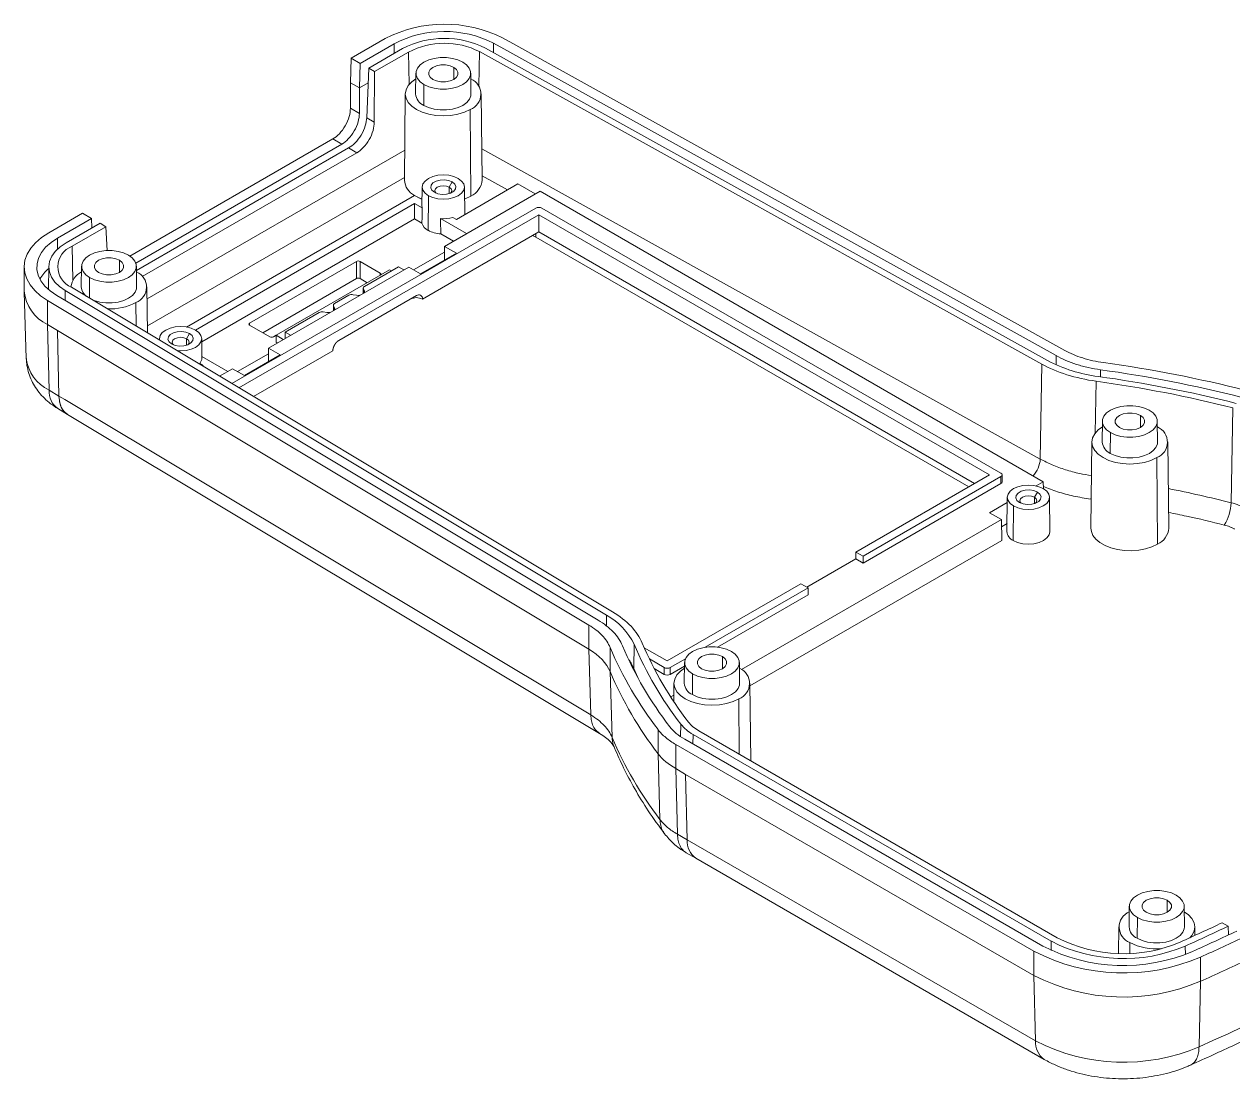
# Model space of a CAD drawing. Header units: millimetres. Extents: x 8 to 428, y 0 to 297.
# Drawn here: x 270.3 to 341.9, y 83.4 to 145.9 of the extents above; entities that cross this region are included whole.
import ezdxf

# ---------------------------------------------------------------- set-up
doc = ezdxf.new("R2010")
doc.units = ezdxf.units.MM

msp = doc.modelspace()

# ---------------------------------------------------------------- linework, layer by layer
at = {"color": 7, "linetype": 'Continuous', "lineweight": 15}
for p, q in [((289.6912, 143.8977), (291.7025, 145.0587)), ((290.2216, 143.5915), (292.2328, 144.7526)), ((298.1213, 144.7849), (298.728, 144.4478)), ((298.6414, 145.0969), (299.2481, 144.7597)), ((299.2481, 144.7597), (331.9438, 126.5905)), ((289.648, 142.4438), (289.6912, 143.8977)), ((289.6912, 143.8977), (290.2216, 143.5915)), ((290.7195, 143.3041), (292.7307, 144.4651)), ((291.0735, 143.0997), (293.0848, 144.2607)), ((297.2857, 144.2838), (330.5794, 125.7823)), ((297.6329, 144.4921), (330.9263, 125.9907)), ((298.728, 144.4478), (331.4236, 126.2786)), ((290.1783, 142.1376), (290.2216, 143.5915)), ((290.6055, 140.368), (290.7195, 143.3041)), ((290.7195, 143.3041), (291.0735, 143.0997)), ((289.6369, 140.9271), (289.648, 142.4438)), ((289.648, 142.4438), (290.1783, 142.1376)), ((291.0516, 140.1104), (291.0735, 143.0997)), ((293.5139, 143.0037), (293.5008, 141.7789)), ((296.777, 141.7789), (296.7639, 143.0037)), ((290.1672, 140.621), (290.1783, 142.1376)), ((290.1783, 142.1376), (290.6856, 142.4304)), ((292.8889, 141.7811), (292.8344, 136.6779)), ((293.9899, 142.3346), (293.9806, 141.1044)), ((297.4434, 136.6779), (297.3889, 141.7811)), ((289.6369, 140.9271), (290.1672, 140.621)), ((290.6055, 140.368), (291.0516, 140.1104)), ((296.7299, 140.8546), (296.7685, 135.729)), ((276.5783, 132.1756), (288.6037, 139.1176)), ((288.6037, 139.1176), (289.134, 138.8115)), ((276.9286, 131.7654), (289.134, 138.8115)), ((276.9675, 131.3253), (289.5347, 138.5802)), ((277.3138, 130.9668), (290.0184, 138.301)), ((289.5347, 138.5802), (290.0184, 138.301)), ((293.8889, 136.2663), (293.8767, 135.1232)), ((300.8665, 136.0168), (295.2096, 132.7511)), ((295.4925, 136.2618), (295.6692, 136.568)), ((299.5608, 136.4468), (295.9167, 134.3431)), ((296.4064, 134.6258), (296.3889, 136.2663)), ((300.586, 135.8549), (299.5608, 136.4468)), ((330.671, 118.811), (300.8665, 136.0168)), ((279.9339, 127.9739), (293.4418, 135.7718)), ((280.4666, 127.7915), (293.4418, 135.282)), ((293.4418, 135.7718), (293.8809, 135.5183)), ((293.4418, 135.282), (293.8872, 135.0249)), ((293.4418, 135.282), (293.4418, 134.3838)), ((293.8813, 135.5549), (293.6169, 135.6707)), ((294.255, 135.7516), (294.2396, 133.7013)), ((273.7813, 134.7131), (271.7701, 133.552)), ((273.7813, 134.7131), (274.3117, 134.4069)), ((300.619, 135.0167), (282.6208, 124.6266)), ((283.037, 124.377), (300.7958, 134.629)), ((300.7958, 134.629), (327.489, 119.2193)), ((300.7958, 133.6083), (300.7958, 134.629)), ((328.1608, 119.3213), (300.9725, 135.0167)), ((274.3117, 134.4069), (272.3004, 133.2458)), ((272.7983, 132.9584), (274.8096, 134.1195)), ((273.1524, 132.754), (275.1636, 133.9151)), ((274.329, 133.8421), (274.3117, 134.4069)), ((275.1636, 133.9151), (274.8096, 134.1195)), ((275.1636, 133.9151), (275.2386, 132.5045)), ((293.4418, 134.3838), (280.8345, 127.1057)), ((293.8761, 134.1331), (293.4418, 134.3838)), ((294.9764, 134.3961), (296.5177, 133.5063)), ((295.7026, 134.4667), (295.9167, 134.3431)), ((300.7958, 133.6083), (293.9015, 129.6283)), ((295.7398, 133.0572), (294.9875, 133.4915)), ((300.4271, 133.3955), (300.619, 133.3019)), ((300.619, 133.3019), (326.2512, 118.5047)), ((326.605, 118.7089), (300.7958, 133.6083)), ((295.2096, 132.4155), (293.379, 131.3587)), ((295.2096, 132.7511), (295.9167, 132.3429)), ((295.2096, 132.7511), (295.2096, 131.9347)), ((283.6661, 128.2097), (289.9947, 131.8631)), ((289.9947, 131.8631), (289.9947, 130.8424)), ((290.2068, 131.8631), (291.4089, 131.1692)), ((290.2068, 130.8424), (290.2068, 131.8631)), ((295.9167, 132.3429), (293.7954, 131.1183)), ((270.319, 131.5297), (270.319, 130.1007)), ((271.7733, 131.5446), (271.7561, 130.2001)), ((273.7149, 131.574), (273.7019, 130.3492)), ((276.978, 130.3492), (276.9649, 131.574)), ((293.0883, 131.5265), (284.7798, 126.7301)), ((291.9569, 131.3631), (285.2394, 127.4852)), ((290.4717, 130.3833), (292.4873, 131.5469)), ((292.0629, 131.3019), (291.9569, 131.3631)), ((292.4873, 131.5469), (292.8054, 131.3632)), ((293.7954, 131.1183), (293.0883, 131.5265)), ((273.09, 130.3514), (273.0899, 130.3425)), ((305.1614, 111.1088), (273.1124, 130.3289)), ((277.619, 127.6262), (277.5899, 130.3514)), ((284.4441, 127.6381), (289.9947, 130.8424)), ((290.2068, 130.8424), (290.6309, 130.5976)), ((290.3984, 130.2813), (290.3984, 129.9737)), ((270.3199, 130.0478), (270.446, 126.1171)), ((272.2443, 129.8465), (272.8284, 129.4963)), ((304.8005, 110.9086), (272.7517, 130.1284)), ((288.7039, 129.3628), (289.5531, 129.853)), ((293.5479, 129.8325), (288.9517, 127.1791)), ((289.7946, 129.8904), (290.0037, 129.858)), ((290.463, 130.1232), (290.407, 130.2439)), ((271.704, 129.5462), (272.288, 129.196)), ((271.704, 128.1173), (271.704, 129.5462)), ((272.288, 129.196), (303.7614, 110.3212)), ((272.8284, 129.4963), (304.3018, 110.6215)), ((288.0268, 128.8699), (288.2359, 128.8375)), ((288.6307, 129.2608), (288.6307, 128.9532)), ((288.6952, 129.1027), (288.6392, 129.2234)), ((285.7697, 127.669), (287.7853, 128.8325)), ((271.704, 128.1173), (272.2897, 127.7661)), ((271.704, 128.1173), (271.7949, 124.2358)), ((272.2864, 127.768), (303.7614, 108.8922)), ((272.2864, 127.768), (272.3756, 123.8875)), ((272.3789, 123.8855), (272.2897, 127.7661)), ((279.9361, 127.2813), (280.1129, 127.5875)), ((284.8682, 127.3933), (283.6661, 128.0872)), ((285.2394, 127.4851), (285.0803, 127.3933)), ((285.2394, 127.4852), (285.2394, 127.0769)), ((285.2394, 127.4852), (285.6636, 127.2403)), ((286.0879, 127.4853), (285.7697, 127.669)), ((285.7697, 127.669), (285.7697, 127.3016)), ((278.3326, 127.2858), (278.3316, 127.1989)), ((280.8447, 126.1427), (280.8325, 127.2858)), ((284.7798, 126.7301), (285.4869, 126.3219)), ((284.7798, 126.7301), (284.7798, 125.9137)), ((285.3099, 127.0362), (285.2394, 127.0769)), ((282.3756, 125.3422), (280.8439, 126.2265)), ((284.7798, 126.3945), (282.9492, 125.3377)), ((285.4869, 126.3219), (283.3656, 125.0973)), ((288.5982, 126.5668), (283.9042, 123.857)), ((280.7119, 125.8128), (280.9261, 125.6892)), ((280.7119, 125.8128), (280.712, 125.7713)), ((280.9261, 125.6892), (280.8868, 125.6665)), ((282.6585, 125.5055), (281.8925, 125.0634)), ((283.3656, 125.0973), (282.6585, 125.5055)), ((330.5794, 125.7823), (330.491, 120.1562)), ((271.7949, 124.2358), (272.3789, 123.8855)), ((272.3756, 123.8875), (272.7223, 123.6796)), ((272.3096, 123.1458), (272.8841, 122.8012)), ((272.7223, 123.6796), (303.876, 104.9965)), ((341.7895, 117.5692), (341.8935, 123.1878)), ((272.8841, 122.8012), (304.3908, 103.9064)), ((334.1726, 122.3894), (334.1595, 121.1646)), ((334.6485, 121.7203), (334.6392, 120.4901)), ((337.4356, 121.1646), (337.4225, 122.3894)), ((333.5476, 121.1668), (333.493, 116.0636)), ((338.102, 116.0636), (338.0475, 121.1668)), ((337.3885, 120.2403), (337.4271, 115.1147)), ((327.489, 119.2193), (319.5694, 114.6474)), ((319.9937, 114.4024), (328.1608, 119.1172)), ((328.1608, 119.1172), (328.1608, 118.7089)), ((328.234, 118.811), (328.234, 119.2193)), ((328.1608, 118.7089), (319.9937, 113.9942)), ((330.1407, 117.8926), (330.3175, 118.1988)), ((330.2438, 118.5644), (330.671, 118.811)), ((330.671, 118.811), (330.6772, 118.3993)), ((327.489, 116.9741), (328.5337, 117.5772)), ((328.5372, 117.8971), (328.5153, 115.8558)), ((328.9033, 117.3824), (328.8878, 115.3321)), ((331.0589, 115.8558), (331.0371, 117.8971)), ((328.1961, 116.5659), (327.489, 116.9741)), ((312.8072, 107.682), (328.1961, 116.5659)), ((328.1961, 116.5659), (328.2147, 115.341)), ((328.5205, 116.334), (328.2024, 116.1504)), ((328.2147, 115.341), (313.3004, 106.7312)), ((319.5694, 114.6474), (319.9937, 114.4024)), ((319.5694, 114.6474), (319.5694, 114.2391)), ((319.5694, 114.2391), (316.6704, 112.5655)), ((319.9937, 113.9942), (319.5694, 114.2391)), ((319.9937, 114.4024), (319.9937, 113.9942)), ((316.3168, 112.7696), (308.3972, 108.1977)), ((310.644, 109.005), (316.741, 112.5247)), ((316.741, 112.5247), (316.3168, 112.7696)), ((316.741, 112.1164), (316.741, 112.5247)), ((316.741, 112.1164), (311.3703, 109.016)), ((303.7614, 108.8922), (303.7614, 110.3212)), ((303.876, 104.9965), (303.7614, 108.8922)), ((305.0202, 107.5659), (305.0202, 108.9948)), ((306.4188, 107.7535), (306.4366, 109.185)), ((308.3972, 108.1977), (307.0387, 108.9819)), ((307.3442, 108.3158), (308.2204, 107.8099)), ((308.5739, 107.8099), (309.475, 108.3301)), ((309.4238, 108.1022), (309.4107, 106.8775)), ((312.6869, 106.8775), (312.6738, 108.1022)), ((305.1355, 103.6684), (305.0202, 107.5659)), ((306.6563, 107.2082), (306.4188, 107.7535)), ((308.2204, 107.4017), (307.6326, 107.741)), ((308.2204, 107.4017), (308.2204, 107.8099)), ((309.4216, 107.891), (308.5739, 107.4017)), ((308.5739, 107.8099), (308.5739, 107.4017)), ((309.8998, 107.4331), (309.8905, 106.203)), ((308.7989, 106.8797), (308.7873, 105.7944)), ((313.3479, 102.2795), (313.2988, 106.8797)), ((308.605, 106.0725), (308.7914, 106.1801)), ((307.8628, 102.6988), (307.8628, 104.1277)), ((331.1457, 91.5963), (309.9259, 103.8462)), ((331.4998, 91.8007), (310.2802, 104.0505)), ((308.9038, 103.2491), (330.1175, 91.0027)), ((308.9038, 101.8202), (308.9038, 103.2491)), ((309.4341, 103.5553), (330.6478, 91.3088)), ((307.8628, 102.6988), (307.9677, 98.81)), ((308.9038, 101.8202), (309.4902, 101.4816)), ((309.0097, 97.93), (308.9038, 101.8202)), ((309.4902, 101.4816), (330.1175, 89.5737)), ((309.5794, 97.6011), (309.4902, 101.4816)), ((309.0097, 97.93), (309.5794, 97.6011)), ((309.5794, 97.6011), (330.2066, 85.6932)), ((309.5269, 96.8384), (310.0966, 96.5096)), ((310.0966, 96.5096), (330.7239, 84.6017)), ((335.7636, 93.6723), (335.7505, 92.4475)), ((339.0266, 92.4475), (339.0135, 93.6723)), ((335.1386, 92.4497), (335.1217, 90.8746)), ((336.2395, 93.0032), (336.2302, 91.773)), ((339.644, 91.9384), (339.6385, 92.4497)), ((341.6244, 92.4865), (341.2686, 92.692)), ((341.6244, 92.4865), (341.6463, 91.9771)), ((330.1175, 89.5737), (330.1175, 91.0027)), ((339.9721, 89.2231), (339.9721, 90.652)), ((330.2066, 85.6932), (330.1175, 89.5737)), ((339.8945, 85.3485), (339.9721, 89.2231))]:
    msp.add_line(p, q, dxfattribs=at)
at = {"color": 8, "linetype": 'Continuous', "lineweight": 15}
for p, q in [((292.2328, 144.1777), (292.2328, 144.7526)), ((298.1213, 144.2207), (298.1213, 144.7849)), ((293.0848, 144.2607), (293.1274, 142.3551)), ((297.2407, 142.2366), (297.2857, 144.2838)), ((295.7576, 142.6407), (295.7576, 143.3551)), ((292.8533, 138.4492), (277.5975, 129.6422)), ((330.491, 120.1562), (297.4236, 138.532)), ((292.836, 136.8279), (277.6146, 128.0408)), ((298.9442, 136.0908), (297.4408, 136.9263)), ((295.4925, 136.2618), (295.4925, 135.88)), ((272.3004, 132.5961), (272.3004, 133.2458)), ((300.6174, 133.5053), (300.619, 133.3019)), ((273.1975, 130.7401), (273.1524, 132.754)), ((275.9586, 131.211), (275.9586, 131.9254)), ((291.4089, 131.1692), (291.4089, 131.0468)), ((274.1909, 130.9049), (274.1817, 129.6876)), ((272.7517, 130.1284), (272.7463, 129.5455)), ((290.407, 130.2439), (290.407, 129.9786)), ((290.463, 130.1232), (290.463, 130.0111)), ((276.9309, 129.4249), (276.9414, 128.0326)), ((288.6392, 129.2234), (288.6392, 128.9581)), ((288.6952, 129.1027), (288.6952, 128.9906)), ((283.6661, 128.0872), (283.6661, 128.2097)), ((279.9361, 127.2813), (279.9361, 126.8995)), ((331.4236, 125.7693), (331.4236, 126.2786)), ((334.066, 125.0246), (334.066, 125.4429)), ((333.7945, 124.7652), (333.7495, 121.6908)), ((336.4163, 122.0264), (336.4163, 122.7408)), ((330.1407, 117.8926), (330.1407, 117.5108)), ((333.5124, 117.8706), (333.479, 117.7819)), ((304.7945, 110.2649), (304.8005, 110.9086)), ((311.6675, 107.7393), (311.6675, 108.4536)), ((312.6398, 105.9532), (312.6645, 102.6741)), ((309.1977, 104.4608), (309.1891, 103.7263)), ((309.9259, 103.8462), (309.9208, 103.2743)), ((338.0073, 93.3093), (338.0073, 94.0237)), ((331.1408, 91.0512), (331.1457, 91.5963)), ((335.7975, 91.5232), (335.7927, 90.8794)), ((339.0818, 90.8156), (339.0779, 91.314))]:
    msp.add_line(p, q, dxfattribs=at)
at = {"color": 7, "linetype": 'Continuous', "lineweight": 15, "flags": 128}
for points in [[(296.288, 143.6612), (296.0035, 143.7922), (295.6756, 143.8833), (295.3208, 143.9301), (294.957, 143.9301), (294.6022, 143.8833), (294.2744, 143.7922), (293.9899, 143.6612), (293.763, 143.497), (293.6051, 143.3077), (293.5241, 143.1029), (293.5241, 142.8929), (293.6051, 142.6881), (293.763, 142.4988), (293.9899, 142.3346)], [(293.9899, 142.3346), (294.2744, 142.2036), (294.6022, 142.1125), (294.957, 142.0657), (295.3208, 142.0657), (295.6756, 142.1125), (296.0035, 142.2036), (296.288, 142.3346), (296.5148, 142.4988), (296.6727, 142.6881), (296.7537, 142.8929), (296.7537, 143.1029), (296.6727, 143.3077), (296.5148, 143.497), (296.288, 143.6612)], [(295.7576, 143.3551), (295.5361, 143.448), (295.2758, 143.4968), (295.002, 143.4968), (294.7417, 143.448), (294.5202, 143.3551), (294.3593, 143.2272), (294.2747, 143.0769), (294.2747, 142.9189), (294.3593, 142.7686), (294.5202, 142.6407)], [(294.5202, 142.6407), (294.7417, 142.5478), (295.002, 142.499), (295.2758, 142.499), (295.5361, 142.5478), (295.7576, 142.6407), (295.9185, 142.7686), (296.0031, 142.9189), (296.0031, 143.0769), (295.9185, 143.2272), (295.7576, 143.3551)], [(293.5104, 142.6693), (293.2681, 142.4947), (293.0602, 142.2702), (292.9321, 142.0265), (292.8889, 141.7731), (292.9321, 141.5197), (293.0602, 141.276), (293.2681, 141.0515), (293.5479, 140.8546), (293.8889, 140.6931), (294.2779, 140.5731), (294.7, 140.4991), (295.1389, 140.4742), (295.5779, 140.4992), (295.9999, 140.5731), (296.3889, 140.6931), (296.7299, 140.8546)], [(296.777, 141.7789), (296.7667, 141.6672), (296.6851, 141.4608), (296.5259, 141.27), (296.2972, 141.1044), (296.0104, 140.9724), (295.6799, 140.8805), (295.3223, 140.8334), (294.9555, 140.8334), (294.5979, 140.8805), (294.2674, 140.9724), (293.9806, 141.1044)], [(296.0228, 136.7721), (295.7639, 136.8868), (295.4624, 136.9589), (295.1389, 136.9834), (294.8154, 136.9589), (294.5139, 136.8868), (294.255, 136.7721), (294.0564, 136.6226), (293.9315, 136.4486), (293.8889, 136.2618), (293.9315, 136.0751), (294.0564, 135.901), (294.255, 135.7516)], [(294.255, 135.7516), (294.5139, 135.6369), (294.8154, 135.5648), (295.1389, 135.5402), (295.4624, 135.5648), (295.7639, 135.6369), (296.0228, 135.7516), (296.2214, 135.901), (296.3463, 136.0751), (296.3889, 136.2618), (296.3463, 136.4486), (296.2214, 136.6226), (296.0228, 136.7721)], [(294.6086, 135.9557), (294.4592, 136.0789), (294.3918, 136.2241), (294.4145, 136.3739), (294.5245, 136.5102), (294.7087, 136.6165), (294.9448, 136.68), (295.2043, 136.6932), (295.4559, 136.6542), (295.6692, 136.568)], [(295.6692, 136.568), (295.8186, 136.4448), (295.8861, 136.2996), (295.8633, 136.1498), (295.7533, 136.0135), (295.5691, 135.9072), (295.333, 135.8436), (295.0735, 135.8305), (294.8219, 135.8694), (294.6086, 135.9557)], [(294.7149, 135.9047), (294.677, 135.9472), (294.6389, 136.0577), (294.677, 136.1682), (294.7854, 136.2618), (294.9476, 136.3244), (295.1389, 136.3463), (295.3302, 136.3244), (295.4925, 136.2618)], [(295.4925, 136.2618), (295.6008, 136.1682), (295.6389, 136.0577), (295.6008, 135.9472), (295.5629, 135.9047)], [(296.7685, 135.729), (296.4295, 135.5675), (296.3965, 135.5549)], [(293.8872, 135.0249), (293.8858, 134.9134), (293.8844, 134.8019), (293.883, 134.6904), (293.8816, 134.579), (293.8803, 134.4675), (293.8789, 134.356), (293.8775, 134.2445), (293.8761, 134.1331)], [(293.8767, 135.1232), (293.8786, 135.0786), (293.8872, 135.0249)], [(294.9875, 133.4915), (294.9861, 133.6046), (294.9847, 133.7176), (294.9833, 133.8307), (294.9819, 133.9438), (294.9806, 134.0569), (294.9792, 134.1699), (294.9778, 134.283), (294.9764, 134.3961)], [(271.7701, 133.552), (271.3476, 133.2743), (270.9907, 132.9675), (270.7052, 132.6367), (270.4961, 132.2874), (270.3667, 131.9255), (270.3193, 131.5569), (270.3545, 131.1879), (270.472, 130.8246), (270.6695, 130.4731), (270.944, 130.1392), (271.2908, 129.8285), (271.704, 129.5462)], [(272.3004, 133.2458), (271.912, 132.9875), (271.5903, 132.7002), (271.3418, 132.3896), (271.1714, 132.062), (271.0825, 131.7238), (271.0769, 131.3817), (271.1546, 131.0426), (271.3141, 130.7131), (271.5523, 130.3999), (271.8645, 130.1091), (272.2443, 129.8465)], [(272.7983, 132.9584), (272.4456, 132.7204), (272.1608, 132.4538), (271.9507, 132.165), (271.8206, 131.861), (271.7734, 131.5489), (271.8103, 131.2364), (271.9304, 130.931), (272.1308, 130.6399), (272.4068, 130.3702), (272.7517, 130.1284)], [(276.489, 132.2315), (276.2045, 132.3625), (275.8766, 132.4536), (275.5219, 132.5004), (275.158, 132.5004), (274.8032, 132.4536), (274.4754, 132.3625), (274.1909, 132.2315), (273.964, 132.0673), (273.8061, 131.878), (273.7251, 131.6732), (273.7251, 131.4632), (273.8061, 131.2584), (273.964, 131.0691), (274.1909, 130.9049)], [(274.1909, 130.9049), (274.4754, 130.7739), (274.8032, 130.6827), (275.158, 130.636), (275.5219, 130.636), (275.8766, 130.6827), (276.2045, 130.7739), (276.489, 130.9049), (276.7158, 131.0691), (276.8737, 131.2584), (276.9547, 131.4632), (276.9547, 131.6732), (276.8737, 131.878), (276.7158, 132.0673), (276.489, 132.2315)], [(275.9586, 131.9254), (275.7372, 132.0183), (275.4768, 132.0671), (275.203, 132.0671), (274.9427, 132.0183), (274.7212, 131.9254), (274.5603, 131.7975), (274.4757, 131.6472), (274.4757, 131.4892), (274.5603, 131.3389), (274.7212, 131.211)], [(274.7212, 131.211), (274.9427, 131.1181), (275.203, 131.0693), (275.4768, 131.0693), (275.7372, 131.1181), (275.9586, 131.211), (276.1195, 131.3389), (276.2041, 131.4892), (276.2041, 131.6472), (276.1195, 131.7975), (275.9586, 131.9254)], [(276.978, 130.3492), (276.9677, 130.2375), (276.8861, 130.031), (276.7269, 129.8403), (276.4982, 129.6747), (276.2114, 129.5427), (275.8809, 129.4508), (275.5233, 129.4037), (275.1565, 129.4037), (274.7989, 129.4508), (274.4684, 129.5427), (274.3289, 129.5993)], [(290.463, 130.0111), (290.4758, 130.0672), (290.463, 130.1232)], [(288.6952, 128.9906), (288.708, 129.0466), (288.6952, 129.1027)], [(280.4664, 127.7916), (280.2076, 127.9063), (279.9061, 127.9784), (279.5826, 128.003), (279.259, 127.9784), (278.9576, 127.9063), (278.6987, 127.7916), (278.5, 127.6422), (278.3751, 127.4681), (278.3326, 127.2813), (278.342, 127.1926)], [(280.1129, 127.5875), (279.8995, 127.6737), (279.6479, 127.7127), (279.3884, 127.6996), (279.1524, 127.636), (278.9682, 127.5297), (278.8581, 127.3934), (278.8354, 127.2436), (278.9028, 127.0984), (279.0522, 126.9752)], [(279.0522, 126.9752), (279.2656, 126.8889), (279.5172, 126.85), (279.7767, 126.8631), (280.0127, 126.9267), (280.1969, 127.033), (280.307, 127.1693), (280.3297, 127.3191), (280.2623, 127.4643), (280.1129, 127.5875)], [(279.3817, 126.5691), (279.5826, 126.5597), (279.9061, 126.5843), (280.2076, 126.6564), (280.4664, 126.7711), (280.6651, 126.9205), (280.79, 127.0946), (280.8326, 127.2813), (280.79, 127.4681), (280.6651, 127.6422), (280.4664, 127.7916)], [(279.1586, 126.9242), (279.1206, 126.9668), (279.0826, 127.0772), (279.1206, 127.1877), (279.229, 127.2813), (279.3912, 127.3439), (279.5826, 127.3659), (279.7739, 127.3439), (279.9361, 127.2813)], [(279.9361, 127.2813), (280.0445, 127.1877), (280.0826, 127.0772), (280.0445, 126.9668), (280.0065, 126.9242)], [(336.9466, 123.0469), (336.6621, 123.1779), (336.3342, 123.269), (335.9795, 123.3158), (335.6156, 123.3158), (335.2608, 123.269), (334.933, 123.1779), (334.6485, 123.0469), (334.4216, 122.8827), (334.2637, 122.6934), (334.1828, 122.4886), (334.1828, 122.2786), (334.2637, 122.0738), (334.4216, 121.8845), (334.6485, 121.7203)], [(334.6485, 121.7203), (334.933, 121.5893), (335.2608, 121.4981), (335.6156, 121.4514), (335.9795, 121.4514), (336.3342, 121.4981), (336.6621, 121.5893), (336.9466, 121.7203), (337.1735, 121.8845), (337.3314, 122.0738), (337.4123, 122.2786), (337.4123, 122.4886), (337.3314, 122.6934), (337.1735, 122.8827), (336.9466, 123.0469)], [(336.4163, 122.7408), (336.1948, 122.8337), (335.9344, 122.8825), (335.6607, 122.8825), (335.4003, 122.8337), (335.1788, 122.7408), (335.0179, 122.6129), (334.9333, 122.4626), (334.9333, 122.3046), (335.0179, 122.1543), (335.1788, 122.0264)], [(335.1788, 122.0264), (335.4003, 121.9335), (335.6607, 121.8847), (335.9344, 121.8847), (336.1948, 121.9335), (336.4163, 122.0264), (336.5772, 122.1543), (336.6618, 122.3046), (336.6618, 122.4626), (336.5772, 122.6129), (336.4163, 122.7408)], [(334.169, 122.055), (333.9267, 121.8804), (333.7188, 121.6559), (333.5908, 121.4122), (333.5475, 121.1588), (333.5908, 120.9054), (333.7188, 120.6617), (333.9267, 120.4372), (334.2066, 120.2403), (334.5475, 120.0788), (334.9365, 119.9588), (335.3586, 119.8848), (335.7975, 119.8599), (336.2365, 119.8848), (336.6586, 119.9588), (337.0476, 120.0788), (337.3885, 120.2403)], [(337.4356, 121.1646), (337.4253, 121.0529), (337.3437, 120.8465), (337.1846, 120.6557), (336.9558, 120.4901), (336.6691, 120.3581), (336.3386, 120.2662), (335.981, 120.2191), (335.6141, 120.2191), (335.2565, 120.2662), (334.926, 120.3581), (334.6392, 120.4901)], [(330.671, 118.4029), (330.4121, 118.5176), (330.1107, 118.5897), (329.7871, 118.6143), (329.4636, 118.5897), (329.1621, 118.5176), (328.9033, 118.4029), (328.7046, 118.2535), (328.5797, 118.0794), (328.5371, 117.8927), (328.5797, 117.7059), (328.7046, 117.5318), (328.9033, 117.3824)], [(328.9033, 117.3824), (329.1621, 117.2677), (329.4636, 117.1956), (329.7871, 117.171), (330.1107, 117.1956), (330.4121, 117.2677), (330.671, 117.3824), (330.8697, 117.5318), (330.9945, 117.7059), (331.0371, 117.8927), (330.9945, 118.0794), (330.8697, 118.2535), (330.671, 118.4029)], [(329.2568, 117.5865), (329.1074, 117.7097), (329.04, 117.8549), (329.0627, 118.0047), (329.1728, 118.141), (329.357, 118.2473), (329.593, 118.3109), (329.8525, 118.324), (330.1041, 118.2851), (330.3175, 118.1988)], [(330.3175, 118.1988), (330.4669, 118.0756), (330.5343, 117.9304), (330.5116, 117.7806), (330.4015, 117.6443), (330.2173, 117.538), (329.9813, 117.4744), (329.7218, 117.4613), (329.4702, 117.5003), (329.2568, 117.5865)], [(329.3632, 117.5355), (329.3252, 117.5781), (329.2871, 117.6885), (329.3252, 117.799), (329.4336, 117.8926), (329.5958, 117.9552), (329.7871, 117.9772), (329.9785, 117.9552), (330.1407, 117.8926)], [(330.1407, 117.8926), (330.2491, 117.799), (330.2871, 117.6885), (330.2491, 117.5781), (330.2111, 117.5355)], [(337.4271, 115.1147), (337.0999, 114.9578), (336.7284, 114.8384), (336.3252, 114.7604), (335.904, 114.7264), (335.4792, 114.7378), (335.0652, 114.794), (334.6761, 114.8932), (334.3253, 115.0319), (334.0246, 115.2055), (333.7842, 115.408), (333.6125, 115.6326), (333.5151, 115.8716), (333.493, 116.0636)], [(331.0589, 115.8558), (331.059, 115.8513), (331.0156, 115.6613), (330.8886, 115.4842), (330.6864, 115.3321), (330.423, 115.2155), (330.1163, 115.1421), (329.7871, 115.1171), (329.458, 115.1421), (329.1512, 115.2155), (328.8878, 115.3321)], [(312.1979, 108.7598), (311.9134, 108.8908), (311.5855, 108.9819), (311.2308, 109.0286), (310.8669, 109.0286), (310.5121, 108.9819), (310.1843, 108.8908), (309.8998, 108.7598), (309.6729, 108.5955), (309.515, 108.4063), (309.434, 108.2015), (309.434, 107.9914), (309.515, 107.7866), (309.6729, 107.5974), (309.8998, 107.4331)], [(309.8998, 107.4331), (310.1843, 107.3021), (310.5121, 107.211), (310.8669, 107.1643), (311.2308, 107.1643), (311.5855, 107.211), (311.9134, 107.3021), (312.1979, 107.4331), (312.4247, 107.5974), (312.5826, 107.7866), (312.6636, 107.9914), (312.6636, 108.2015), (312.5826, 108.4063), (312.4247, 108.5955), (312.1979, 108.7598)], [(311.6675, 108.4536), (311.446, 108.5465), (311.1857, 108.5954), (310.9119, 108.5954), (310.6516, 108.5465), (310.4301, 108.4536), (310.2692, 108.3258), (310.1846, 108.1755), (310.1846, 108.0174), (310.2692, 107.8671), (310.4301, 107.7393)], [(310.4301, 107.7393), (310.6516, 107.6464), (310.9119, 107.5975), (311.1857, 107.5975), (311.446, 107.6464), (311.6675, 107.7393), (311.8284, 107.8671), (311.913, 108.0174), (311.913, 108.1755), (311.8284, 108.3258), (311.6675, 108.4536)], [(309.4203, 107.7679), (309.178, 107.5933), (308.9701, 107.3687), (308.842, 107.125), (308.7988, 106.8716), (308.842, 106.6182), (308.9701, 106.3746), (309.178, 106.15), (309.4578, 105.9532), (309.7988, 105.7916), (310.1878, 105.6716), (310.6099, 105.5977), (311.0488, 105.5727), (311.4878, 105.5977), (311.9098, 105.6716), (312.2988, 105.7916), (312.6398, 105.9532)], [(312.6869, 106.8775), (312.6766, 106.7658), (312.595, 106.5593), (312.4358, 106.3685), (312.2071, 106.203), (311.9203, 106.0709), (311.5898, 105.9791), (311.2322, 105.9319), (310.8654, 105.9319), (310.5078, 105.9791), (310.1773, 106.0709), (309.8905, 106.203)], [(338.5376, 94.3298), (338.2531, 94.4608), (337.9252, 94.5519), (337.5705, 94.5987), (337.2066, 94.5987), (336.8518, 94.5519), (336.524, 94.4608), (336.2395, 94.3298), (336.0126, 94.1656), (335.8547, 93.9763), (335.7738, 93.7715), (335.7738, 93.5615), (335.8547, 93.3567), (336.0126, 93.1674), (336.2395, 93.0032)], [(336.2395, 93.0032), (336.524, 92.8722), (336.8518, 92.781), (337.2066, 92.7343), (337.5705, 92.7343), (337.9252, 92.781), (338.2531, 92.8722), (338.5376, 93.0032), (338.7645, 93.1674), (338.9223, 93.3567), (339.0033, 93.5615), (339.0033, 93.7715), (338.9223, 93.9763), (338.7645, 94.1656), (338.5376, 94.3298)], [(338.0073, 94.0237), (337.7858, 94.1166), (337.5254, 94.1654), (337.2517, 94.1654), (336.9913, 94.1166), (336.7698, 94.0237), (336.6089, 93.8958), (336.5243, 93.7455), (336.5243, 93.5875), (336.6089, 93.4372), (336.7698, 93.3093)], [(336.7698, 93.3093), (336.9913, 93.2164), (337.2517, 93.1676), (337.5254, 93.1676), (337.7858, 93.2164), (338.0073, 93.3093), (338.1682, 93.4372), (338.2528, 93.5875), (338.2528, 93.7455), (338.1682, 93.8958), (338.0073, 94.0237)], [(339.3484, 91.8037), (339.4673, 91.9446), (339.5953, 92.1883), (339.6385, 92.4417), (339.5953, 92.6951), (339.4673, 92.9388), (339.2593, 93.1633), (339.0171, 93.3379)], [(339.0266, 92.4475), (339.0163, 92.3358), (338.9347, 92.1294), (338.7755, 91.9386), (338.5468, 91.773), (338.2601, 91.641), (337.9296, 91.5491), (337.5719, 91.502), (337.2051, 91.502), (336.8475, 91.5491), (336.517, 91.641), (336.2302, 91.773)]]:
    msp.add_lwpolyline(points, dxfattribs=at)
at = {"color": 7, "linetype": 'Continuous', "lineweight": 15}
for centre, radius, start, end in [((295.2093, 138.2758), 7.6359, 63.290514, 117.339433), ((295.2086, 139.0216), 6.4575, 63.189195, 117.440768), ((295.208, 139.7164), 5.3561, 63.080373, 117.549574), ((295.2077, 140.1753), 4.6041, 63.171688, 117.458244), ((296.3875, 141.7695), 0.9768, 290.521134, 67.107818), ((294.3014, 141.8405), 0.8029, 184.395488, 246.450162), ((293.9325, 136.7553), 1.1009, 184.032044, 243.424784), ((296.2797, 136.7911), 1.1692, 294.710558, 354.443989), ((300.7958, 134.6756), 0.3843, 62.60969, 117.390803), ((294.5451, 134.3273), 0.6966, 196.195903, 243.989317), ((295.1402, 136.4803), 2.0907, 265.506327, 285.604419), ((295.0772, 135.2491), 1.7599, 241.579398, 267.076776), ((273.6226, 131.5334), 1.3081, 111.068341, 247.041604), ((290.1008, 131.6584), 0.2306, 62.609604, 117.389883), ((273.2106, 129.7361), 2.2333, 130.101723, 151.105048), ((274.2037, 130.2337), 1.1199, 116.0772, 173.969388), ((276.5885, 130.3397), 0.9768, 290.521072, 67.10788), ((291.3862, 131.1083), 0.065, 293.690201, 69.57534), ((274.4378, 130.3913), 0.7372, 183.271468, 234.854445), ((290.1008, 130.6377), 0.2306, 62.609604, 117.389883), ((290.5106, 130.2805), 0.1099, 110.742594, 199.461783), ((272.7684, 130.3358), 2.4607, 185.48226, 244.36834), ((289.7295, 129.5122), 0.3838, 80.228729, 117.356843), ((290.1008, 130.4881), 0.6375, 261.242562, 278.788803), ((293.5479, 128.9459), 0.7685, 62.609778, 117.390145), ((293.6859, 129.6633), 0.2184, 350.785908, 129.203386), ((275.3878, 132.3486), 3.306, 267.653822, 297.824466), ((287.9617, 128.4917), 0.3838, 80.228735, 117.356829), ((288.333, 129.4676), 0.6375, 261.242525, 278.788812), ((288.7428, 129.26), 0.1099, 110.742563, 199.461793), ((283.6893, 128.1484), 0.0655, 110.7846, 249.216941), ((284.9742, 127.598), 0.2306, 242.609567, 297.390741), ((280.3441, 126.1526), 0.5008, 317.268537, 358.867936), ((334.9852, 133.6297), 8.6504, 242.017004, 262.873478), ((323.6121, 49.5938), 76.5661, 75.818439, 82.152637), ((323.628, 48.8583), 77.7335, 75.818459, 82.152628), ((323.5881, 50.7843), 74.6817, 75.811593, 82.145113), ((323.5989, 50.2936), 75.4606, 75.811396, 82.144875), ((337.0461, 121.1552), 0.9768, 290.521271, 67.107807), ((334.96, 121.2262), 0.8029, 184.395564, 246.450278), ((328.1221, 119.2193), 0.1092, 290.783417, 69.216398), ((328.1089, 118.8235), 0.1257, 294.374721, 354.304969), ((339.2656, 117.6129), 2.5243, 327.204968, 359.007552), ((336.9647, 116.1581), 1.1412, 293.901059, 355.253264), ((329.1204, 115.8919), 0.6062, 183.411937, 247.433803), ((302.9686, 107.5313), 3.8421, 25.493582, 61.523861), ((325.3213, 117.5881), 22.045, 202.942424, 217.631967), ((325.7456, 117.5603), 21.7139, 202.942405, 217.63201), ((326.1499, 117.5376), 21.4098, 202.962584, 217.646211), ((326.433, 117.5189), 21.1886, 202.961957, 217.645805), ((303.7897, 106.6391), 2.8555, 22.972177, 36.552009), ((325.3213, 116.1591), 22.045, 202.942419, 217.631965), ((308.3972, 108.1511), 0.3843, 242.609758, 297.390304), ((308.3972, 107.7429), 0.3843, 242.609758, 297.390304), ((312.2974, 106.868), 0.9768, 290.521271, 67.107807), ((310.2113, 106.939), 0.8029, 184.39512, 246.450513), ((311.1057, 105.9831), 2.4409, 218.583847, 241.096997), ((325.3763, 112.2129), 21.9704, 202.886707, 217.592701), ((282.8139, 214.2743), 140.9967, 293.880884, 306.113739), ((310.8013, 97.5118), 1.2251, 175.82047, 234.891146), ((310.8038, 97.513), 1.2275, 175.883883, 234.827733), ((336.14, 92.4381), 0.9768, 112.892096, 249.478785), ((336.551, 92.5091), 0.8029, 184.39505, 246.450495), ((271.6741, 240.611), 163.473, 294.232491, 295.196535), ((271.7511, 240.8954), 164.0349, 294.232588, 295.21184), ((335.411, 99.4303), 8.5737, 242.858933, 293.065394), ((271.8791, 241.2527), 164.7783, 294.232535, 295.233283), ((272.0462, 241.5668), 165.4968, 294.232255, 295.256131), ((335.417, 101.2889), 11.5712, 242.742148, 293.182162), ((335.4152, 100.5908), 10.4347, 242.813956, 293.110348), ((335.413, 99.9206), 9.3543, 242.858956, 293.06535), ((337.3647, 94.5322), 3.3926, 242.488298, 274.812563), ((272.0755, 240.074), 165.4265, 294.232072, 295.274593), ((335.417, 99.86), 11.5712, 242.742148, 293.182162), ((335.4165, 95.8054), 11.3754, 242.742165, 293.182143)]:
    msp.add_arc(centre, radius, start, end, dxfattribs=at)
at = {"color": 8, "linetype": 'Continuous', "lineweight": 15}
for centre, radius, start, end in [((272.8457, 126.4134), 2.4179, 187.038846, 244.240547), ((273.0328, 124.1538), 1.2406, 176.211013, 234.342966), ((328.9007, 120.2564), 1.5935, 316.696668, 356.393749), ((324.0772, 47.6184), 72.1585, 75.79076, 78.81284), ((331.4304, 85.6052), 1.2269, 175.887012, 235.039006)]:
    msp.add_arc(centre, radius, start, end, dxfattribs=at)
at = {"color": 7, "linetype": 'Continuous', "lineweight": 15}
for centre, major_axis, ratio, start_param, end_param in [((335.4346, 128.6951), (7.0005, 0.0019), 0.5774021, 3.9458194, 4.4757473), ((300.1158, 108.306), (7.0019, 0.0019), 0.5771734, 0.2360257, 0.7659569), ((300.1574, 106.8902), (5.0014, 0.0013), 0.5771733, 0.2358062, 0.7659541), ((312.4059, 105.2775), (3.0055, 0.0009), 0.5772134, 3.5565348, 3.9266487), ((312.441, 103.8616), (5.0012, 0.0014), 0.5772134, 3.5556976, 3.926595)]:
    msp.add_ellipse(centre, major_axis=major_axis, ratio=ratio, start_param=start_param, end_param=end_param, dxfattribs=at)
for points, knots in [([(288.6037, 139.1176), (288.7265, 139.1885), (288.858, 139.2905), (289.1113, 139.5541), (289.2325, 139.7158), (289.4328, 140.0666), (289.5113, 140.2547), (289.6127, 140.6122), (289.6358, 140.7811), (289.6369, 140.9271)], [0, 0, 0, 0, 0.25, 0.25, 0.5, 0.5, 0.75, 0.75, 1, 1, 1, 1]), ([(289.134, 138.8115), (289.2568, 138.8824), (289.3883, 138.9843), (289.6417, 139.248), (289.7629, 139.4097), (289.9632, 139.7605), (290.0417, 139.9485), (290.143, 140.3061), (290.1661, 140.4749), (290.1672, 140.621)], [0, 0, 0, 0, 0.25, 0.25, 0.5, 0.5, 0.75, 0.75, 1, 1, 1, 1]), ([(289.5347, 138.5802), (289.6575, 138.651), (289.7898, 138.7525), (290.0468, 139.0141), (290.1709, 139.1741), (290.3784, 139.5208), (290.4614, 139.7062), (290.572, 140.0585), (290.5999, 140.2245), (290.6055, 140.368)], [0, 0, 0, 0, 0.25, 0.25, 0.5, 0.5, 0.75, 0.75, 1, 1, 1, 1]), ([(290.0184, 138.301), (290.1412, 138.3718), (290.2727, 138.4738), (290.526, 138.7375), (290.6472, 138.8991), (290.8475, 139.25), (290.926, 139.438), (291.0274, 139.7955), (291.0505, 139.9644), (291.0516, 140.1104)], [0, 0, 0, 0, 0.25, 0.25, 0.5, 0.5, 0.75, 0.75, 1, 1, 1, 1]), ([(288.9517, 127.1791), (288.9468, 127.1763), (288.942, 127.1734), (288.9371, 127.1703), (288.9347, 127.1688), (288.9322, 127.1673), (288.9298, 127.1657), (288.9274, 127.1641), (288.9249, 127.1625), (288.9225, 127.1609), (288.9201, 127.1592), (288.9176, 127.1576), (288.9152, 127.1559), (288.9128, 127.1542), (288.9104, 127.1525), (288.9079, 127.1507), (288.9055, 127.149), (288.9031, 127.1472), (288.9007, 127.1454), (288.8983, 127.1436), (288.8959, 127.1418), (288.8935, 127.1399), (288.8911, 127.1381), (288.8887, 127.1362), (288.8863, 127.1343), (288.8839, 127.1324), (288.8815, 127.1305), (288.8791, 127.1285), (288.8767, 127.1265), (288.8743, 127.1246), (288.8719, 127.1226), (288.8672, 127.1185), (288.8625, 127.1144), (288.8578, 127.1102), (288.8554, 127.1081), (288.8531, 127.106), (288.8507, 127.1038), (288.8484, 127.1017), (288.8461, 127.0995), (288.8437, 127.0973), (288.8414, 127.0951), (288.8391, 127.0929), (288.8368, 127.0906), (288.8345, 127.0884), (288.8322, 127.0861), (288.8299, 127.0838), (288.8276, 127.0815), (288.8253, 127.0792), (288.8231, 127.0769), (288.8185, 127.0722), (288.814, 127.0674), (288.8096, 127.0626), (288.8073, 127.0602), (288.8051, 127.0577), (288.8029, 127.0553), (288.8007, 127.0528), (288.7985, 127.0503), (288.7963, 127.0478), (288.7941, 127.0453), (288.7919, 127.0428), (288.7898, 127.0403), (288.7876, 127.0377), (288.7854, 127.0352), (288.7833, 127.0326), (288.779, 127.0274), (288.7748, 127.0222), (288.7706, 127.0169), (288.7685, 127.0142), (288.7664, 127.0116), (288.7643, 127.0089), (288.7623, 127.0062), (288.7602, 127.0035), (288.7582, 127.0008), (288.7561, 126.9981), (288.7541, 126.9953), (288.7521, 126.9926), (288.7501, 126.9898), (288.7481, 126.987), (288.7461, 126.9843), (288.7421, 126.9787), (288.7382, 126.9731), (288.7344, 126.9674), (288.7324, 126.9645), (288.7305, 126.9617), (288.7286, 126.9588), (288.7268, 126.956), (288.7249, 126.9531), (288.723, 126.9502), (288.7212, 126.9473), (288.7193, 126.9444), (288.7175, 126.9415), (288.7157, 126.9385), (288.7139, 126.9356), (288.7121, 126.9327), (288.7085, 126.9268), (288.705, 126.9208), (288.7015, 126.9149), (288.6998, 126.9119), (288.6981, 126.9089), (288.6964, 126.9059), (288.6947, 126.9029), (288.693, 126.8998), (288.6914, 126.8968), (288.6897, 126.8938), (288.6881, 126.8908), (288.6865, 126.8877), (288.6833, 126.8816), (288.6801, 126.8755), (288.6771, 126.8694), (288.6755, 126.8663), (288.674, 126.8632), (288.6725, 126.8601), (288.671, 126.857), (288.6695, 126.8539), (288.6681, 126.8508), (288.6666, 126.8477), (288.6652, 126.8446), (288.6638, 126.8415), (288.6624, 126.8384), (288.661, 126.8353), (288.6596, 126.8322), (288.6568, 126.8259), (288.6542, 126.8197), (288.6516, 126.8134), (288.6503, 126.8103), (288.649, 126.8071), (288.6478, 126.804), (288.6466, 126.8009), (288.6453, 126.7977), (288.6441, 126.7946), (288.6429, 126.7914), (288.6417, 126.7883), (288.6406, 126.7851), (288.6394, 126.782), (288.6383, 126.7788), (288.6372, 126.7757), (288.635, 126.7694), (288.6328, 126.7631), (288.6308, 126.7568), (288.6297, 126.7537), (288.6287, 126.7505), (288.6278, 126.7474), (288.6268, 126.7442), (288.6258, 126.7411), (288.6249, 126.738), (288.624, 126.7348), (288.6231, 126.7317), (288.6222, 126.7285), (288.6213, 126.7254), (288.6204, 126.7223), (288.6196, 126.7191), (288.6188, 126.716), (288.618, 126.7129), (288.6172, 126.7098), (288.6156, 126.7035), (288.6141, 126.6973), (288.6127, 126.6911), (288.612, 126.688), (288.6114, 126.6849), (288.6107, 126.6818), (288.6101, 126.6787), (288.6095, 126.6757), (288.6089, 126.6726), (288.6083, 126.6695), (288.6077, 126.6664), (288.6072, 126.6634), (288.6066, 126.6603), (288.6061, 126.6573), (288.6056, 126.6542), (288.6051, 126.6512), (288.6046, 126.6482), (288.6042, 126.6451), (288.6037, 126.6421), (288.6033, 126.6391), (288.6029, 126.6361), (288.6025, 126.6331), (288.6021, 126.6301), (288.6018, 126.6271), (288.6014, 126.6241), (288.6011, 126.6211), (288.6008, 126.6182), (288.6002, 126.6122), (288.5997, 126.6063), (288.5993, 126.6005), (288.5991, 126.5976), (288.599, 126.5947), (288.5988, 126.5918), (288.5987, 126.5889), (288.5985, 126.586), (288.5984, 126.5831), (288.5983, 126.5776), (288.5982, 126.5722), (288.5982, 126.5668), (288.5982, 126.5668), (288.5982, 126.5668), (288.5982, 126.5668)], [0, 0, 0, 0, 0.0000413846, 0.0000413846, 0.0000413846, 0.0000620702, 0.0000620702, 0.0000620702, 0.0000827558, 0.0000827558, 0.0000827558, 0.0001034415, 0.0001034415, 0.0001034415, 0.0001241271, 0.0001241271, 0.0001241271, 0.0001448127, 0.0001448127, 0.0001448127, 0.0001654984, 0.0001654984, 0.0001654984, 0.000186184, 0.000186184, 0.000186184, 0.0002068696, 0.0002068696, 0.0002068696, 0.0002275553, 0.0002275553, 0.0002275553, 0.0002689398, 0.0002689398, 0.0002689398, 0.0002896255, 0.0002896255, 0.0002896255, 0.0003103111, 0.0003103111, 0.0003103111, 0.0003309967, 0.0003309967, 0.0003309967, 0.0003516824, 0.0003516824, 0.0003516824, 0.000372368, 0.000372368, 0.000372368, 0.0004137525, 0.0004137525, 0.0004137525, 0.0004344382, 0.0004344382, 0.0004344382, 0.0004551238, 0.0004551238, 0.0004551238, 0.0004758094, 0.0004758094, 0.0004758094, 0.0004964951, 0.0004964951, 0.0004964951, 0.0005378796, 0.0005378796, 0.0005378796, 0.0005585653, 0.0005585653, 0.0005585653, 0.0005792509, 0.0005792509, 0.0005792509, 0.0005999365, 0.0005999365, 0.0005999365, 0.0006206222, 0.0006206222, 0.0006206222, 0.0006620067, 0.0006620067, 0.0006620067, 0.0006826924, 0.0006826924, 0.0006826924, 0.000703378, 0.000703378, 0.000703378, 0.0007240636, 0.0007240636, 0.0007240636, 0.0007447493, 0.0007447493, 0.0007447493, 0.0007861338, 0.0007861338, 0.0007861338, 0.0008068195, 0.0008068195, 0.0008068195, 0.0008275051, 0.0008275051, 0.0008275051, 0.0008481907, 0.0008481907, 0.0008481907, 0.0008895753, 0.0008895753, 0.0008895753, 0.0009102609, 0.0009102609, 0.0009102609, 0.0009309466, 0.0009309466, 0.0009309466, 0.0009516322, 0.0009516322, 0.0009516322, 0.0009723178, 0.0009723178, 0.0009723178, 0.0010137024, 0.0010137024, 0.0010137024, 0.001034388, 0.001034388, 0.001034388, 0.0010550737, 0.0010550737, 0.0010550737, 0.0010757593, 0.0010757593, 0.0010757593, 0.0010964449, 0.0010964449, 0.0010964449, 0.0011378295, 0.0011378295, 0.0011378295, 0.0011585151, 0.0011585151, 0.0011585151, 0.0011792007, 0.0011792007, 0.0011792007, 0.0011998864, 0.0011998864, 0.0011998864, 0.001220572, 0.001220572, 0.001220572, 0.0012412576, 0.0012412576, 0.0012412576, 0.0012826422, 0.0012826422, 0.0012826422, 0.0013033278, 0.0013033278, 0.0013033278, 0.0013240135, 0.0013240135, 0.0013240135, 0.0013446991, 0.0013446991, 0.0013446991, 0.0013653847, 0.0013653847, 0.0013653847, 0.0013860704, 0.0013860704, 0.0013860704, 0.001406756, 0.001406756, 0.001406756, 0.0014274416, 0.0014274416, 0.0014274416, 0.0014481273, 0.0014481273, 0.0014481273, 0.0014895118, 0.0014895118, 0.0014895118, 0.0015101975, 0.0015101975, 0.0015101975, 0.0015308831, 0.0015308831, 0.0015308831, 0.0015704686, 0.0015704686, 0.0015704686, 0.0015705686, 0.0015705686, 0.0015705686, 0.0015705686]), ([(270.454, 126.117), (270.4571, 126.0128), (270.4647, 125.7507), (270.555, 125.3405), (270.7097, 124.8979), (270.925, 124.4827), (271.1934, 124.0971), (271.5142, 123.7438), (271.8844, 123.4195), (272.1659, 123.2383), (272.3096, 123.1458)], [0, 0, 0, 0, 0.0850062, 0.2137095, 0.3410323, 0.4681066, 0.5961454, 0.7264455, 0.8603149, 1, 1, 1, 1]), ([(331.4236, 126.2786), (331.793, 126.0733), (332.1999, 125.9012), (332.8638, 125.6907), (333.0951, 125.6283), (333.5727, 125.5215), (333.8167, 125.4775), (334.066, 125.4429)], [0, 0, 0, 0, 0.5, 0.5, 0.75, 0.75, 1, 1, 1, 1]), ([(331.9438, 126.5905), (332.2644, 126.4124), (332.6183, 126.2625), (333.1977, 126.0788), (333.4002, 126.0243), (333.8136, 125.932), (334.025, 125.8939), (334.2414, 125.8639)], [0, 0, 0, 0, 0.5, 0.5, 0.75, 0.75, 1, 1, 1, 1]), ([(272.3756, 123.8875), (272.3945, 123.704), (272.4346, 123.3163), (272.6419, 122.9686), (272.8271, 122.8453), (272.8842, 122.8073)], [0, 0, 0, 0, 0.3832815, 0.8098388, 1, 1, 1, 1]), ([(272.3789, 123.8855), (272.3933, 123.7282), (272.4229, 123.4044), (272.5971, 123.0252), (272.7922, 122.8778), (272.8873, 122.8059)], [0, 0, 0, 0, 0.3263975, 0.6714023, 1, 1, 1, 1]), ([(341.9973, 116.005), (341.9751, 116.0175), (341.9307, 116.0425), (341.8604, 116.0775), (341.7877, 116.1108), (341.6873, 116.1524), (341.5558, 116.1999), (341.4437, 116.2304), (341.3875, 116.2457)], [0, 0, 0, 0, 0.12531326, 0.25022024, 0.37498876, 0.49988753, 0.74948167, 1, 1, 1, 1]), ([(303.7614, 110.3212), (304.07, 110.1361), (304.3297, 109.9318), (304.6478, 109.5973), (304.7422, 109.4804), (304.9021, 109.2418), (304.9681, 109.1197), (305.0202, 108.9948)], [0, 0, 0, 0, 0.5, 0.5, 0.75, 0.75, 1, 1, 1, 1]), ([(304.3018, 110.6215), (304.6574, 110.4082), (304.9555, 110.1733), (305.3202, 109.79), (305.4282, 109.6565), (305.6132, 109.3808), (305.6894, 109.24), (305.7494, 109.0961)], [0, 0, 0, 0, 0.5, 0.5, 0.75, 0.75, 1, 1, 1, 1]), ([(305.1355, 103.6684), (305.0316, 103.9173), (304.8732, 104.1531), (304.5559, 104.4885), (304.436, 104.5975), (304.1733, 104.8048), (304.0307, 104.9031), (303.876, 104.9965)], [0, 0, 0, 0, 0.5, 0.5, 0.75, 0.75, 1, 1, 1, 1]), ([(304.3902, 103.9068), (304.5166, 103.8254), (304.7682, 103.6635), (304.9975, 103.4562), (305.1421, 103.292), (305.2307, 103.1628), (305.2634, 103.0858), (305.2797, 103.0473)], [0, 0, 0, 0, 0.2542226, 0.5057603, 0.6709887, 0.8353216, 1, 1, 1, 1]), ([(307.8628, 104.1277), (307.9887, 103.9625), (308.139, 103.8069), (308.486, 103.514), (308.6827, 103.3767), (308.9038, 103.2491)], [0, 0, 0, 0, 0.5, 0.5, 1, 1, 1, 1]), ([(308.5493, 104.302), (308.6563, 104.1616), (308.7841, 104.0293), (309.079, 103.7804), (309.2462, 103.6637), (309.4341, 103.5553)], [0, 0, 0, 0, 0.5, 0.5, 1, 1, 1, 1]), ([(305.2797, 103.0473), (305.4522, 102.6538), (305.8089, 101.8401), (306.4768, 100.596), (307.2737, 99.2885), (307.9138, 98.4121), (308.243, 97.9612)], [0, 0, 0, 0, 0.22679847, 0.46910151, 0.72685671, 1, 1, 1, 1]), ([(309.0097, 97.93), (308.7886, 98.057), (308.5911, 98.1945), (308.2443, 98.4875), (308.0934, 98.6441), (307.9677, 98.81)], [0, 0, 0, 0, 0.5, 0.5, 1, 1, 1, 1]), ([(339.384, 84.26), (339.8347, 84.4643), (341.1407, 85.0564), (343.269, 86.0613), (345.7532, 87.2847), (348.1911, 88.54), (350.5823, 89.8263), (352.9255, 91.143), (355.2196, 92.4896), (357.4633, 93.8655), (359.656, 95.2699), (361.7953, 96.7028), (363.721, 98.0471), (364.9152, 98.9224), (365.4327, 99.3017)], [0, 0, 0, 0, 0.0466499, 0.1351805, 0.2237203, 0.312268, 0.4008228, 0.4893842, 0.5779512, 0.6665228, 0.7550977, 0.8436744, 0.9322507, 1, 1, 1, 1]), ([(308.243, 97.9612), (308.4093, 97.7633), (308.6705, 97.4524), (309.1176, 97.0922), (309.3866, 96.9254), (309.5266, 96.8386)], [0, 0, 0, 0, 0.4562458, 0.7170438, 1, 1, 1, 1]), ([(330.7239, 84.6017), (330.8364, 84.5392), (331.1421, 84.3693), (331.6733, 84.1305), (332.3217, 83.8977), (332.998, 83.7131), (333.6945, 83.5761), (334.4047, 83.487), (335.1227, 83.4456), (335.8428, 83.4519), (336.5599, 83.5058), (337.2685, 83.6077), (337.9638, 83.7581), (338.6266, 83.9542), (339.0949, 84.1319), (339.3382, 84.2397), (339.384, 84.26)], [0, 0, 0, 0, 0.0457288, 0.1243429, 0.2029984, 0.2815536, 0.359811, 0.4377618, 0.5155092, 0.5932169, 0.6710692, 0.7492143, 0.827861, 0.9072011, 0.9825619, 1, 1, 1, 1])]:
    msp.add_open_spline(points, degree=3, knots=knots, dxfattribs=at)
at = {"color": 8, "linetype": 'Continuous', "lineweight": 15}
for points, knots in [([(330.491, 120.1562), (330.7223, 120.0368), (331.1848, 119.7981), (331.9756, 119.5138), (332.757, 119.297), (333.2907, 119.21), (333.5263, 119.1715)], [0, 0, 0, 0, 0.2638321, 0.527661, 0.7914917, 1, 1, 1, 1]), ([(333.479, 117.7819), (333.1388, 117.8374), (332.46, 117.9481), (331.5151, 118.2), (330.9493, 118.4198), (330.6753, 118.5262)], [0, 0, 0, 0, 0.3414013, 0.6811668, 1, 1, 1, 1]), ([(341.3875, 116.2457), (340.6458, 116.4296), (339.5615, 116.6984), (338.4449, 116.9178), (338.0922, 116.9871)], [0, 0, 0, 0, 0.6841346, 1, 1, 1, 1]), ([(303.876, 104.9965), (303.8845, 104.8786), (303.9019, 104.636), (304.0087, 104.3247), (304.1657, 104.0692), (304.3163, 103.965), (304.3865, 103.9163)], [0, 0, 0, 0, 0.2426297, 0.4992964, 0.7662542, 1, 1, 1, 1]), ([(305.1355, 103.6684), (305.1416, 103.5884), (305.1541, 103.4252), (305.2057, 103.2171), (305.2623, 103.096), (305.2842, 103.0492)], [0, 0, 0, 0, 0.3706799, 0.7568902, 1, 1, 1, 1]), ([(307.9677, 98.81), (307.9792, 98.6907), (308.0028, 98.4453), (308.1046, 98.1596), (308.2154, 98.0169), (308.2532, 97.9681)], [0, 0, 0, 0, 0.3834928, 0.7891721, 1, 1, 1, 1]), ([(309.5285, 96.8409), (309.4567, 96.8899), (309.3079, 96.9916), (309.1486, 97.2412), (309.0375, 97.5524), (309.019, 97.8041), (309.0097, 97.93)], [0, 0, 0, 0, 0.2371835, 0.4914558, 0.7457278, 1, 1, 1, 1]), ([(339.8945, 85.3485), (339.8864, 85.2235), (339.87, 84.9734), (339.7748, 84.6666), (339.628, 84.4334), (339.4925, 84.2997), (339.3977, 84.2721), (339.381, 84.2672)], [0, 0, 0, 0, 0.2372924, 0.4745849, 0.7118768, 0.9491688, 1, 1, 1, 1])]:
    msp.add_open_spline(points, degree=3, knots=knots, dxfattribs=at)
at = {"color": 7, "linetype": 'Continuous', "lineweight": 15}
msp.add_open_spline([(342.7042, 117.2083), (342.4385, 117.3611), (342.1336, 117.4815), (341.7895, 117.5692)], degree=3, dxfattribs=at)

doc.saveas('drawing.dxf')
